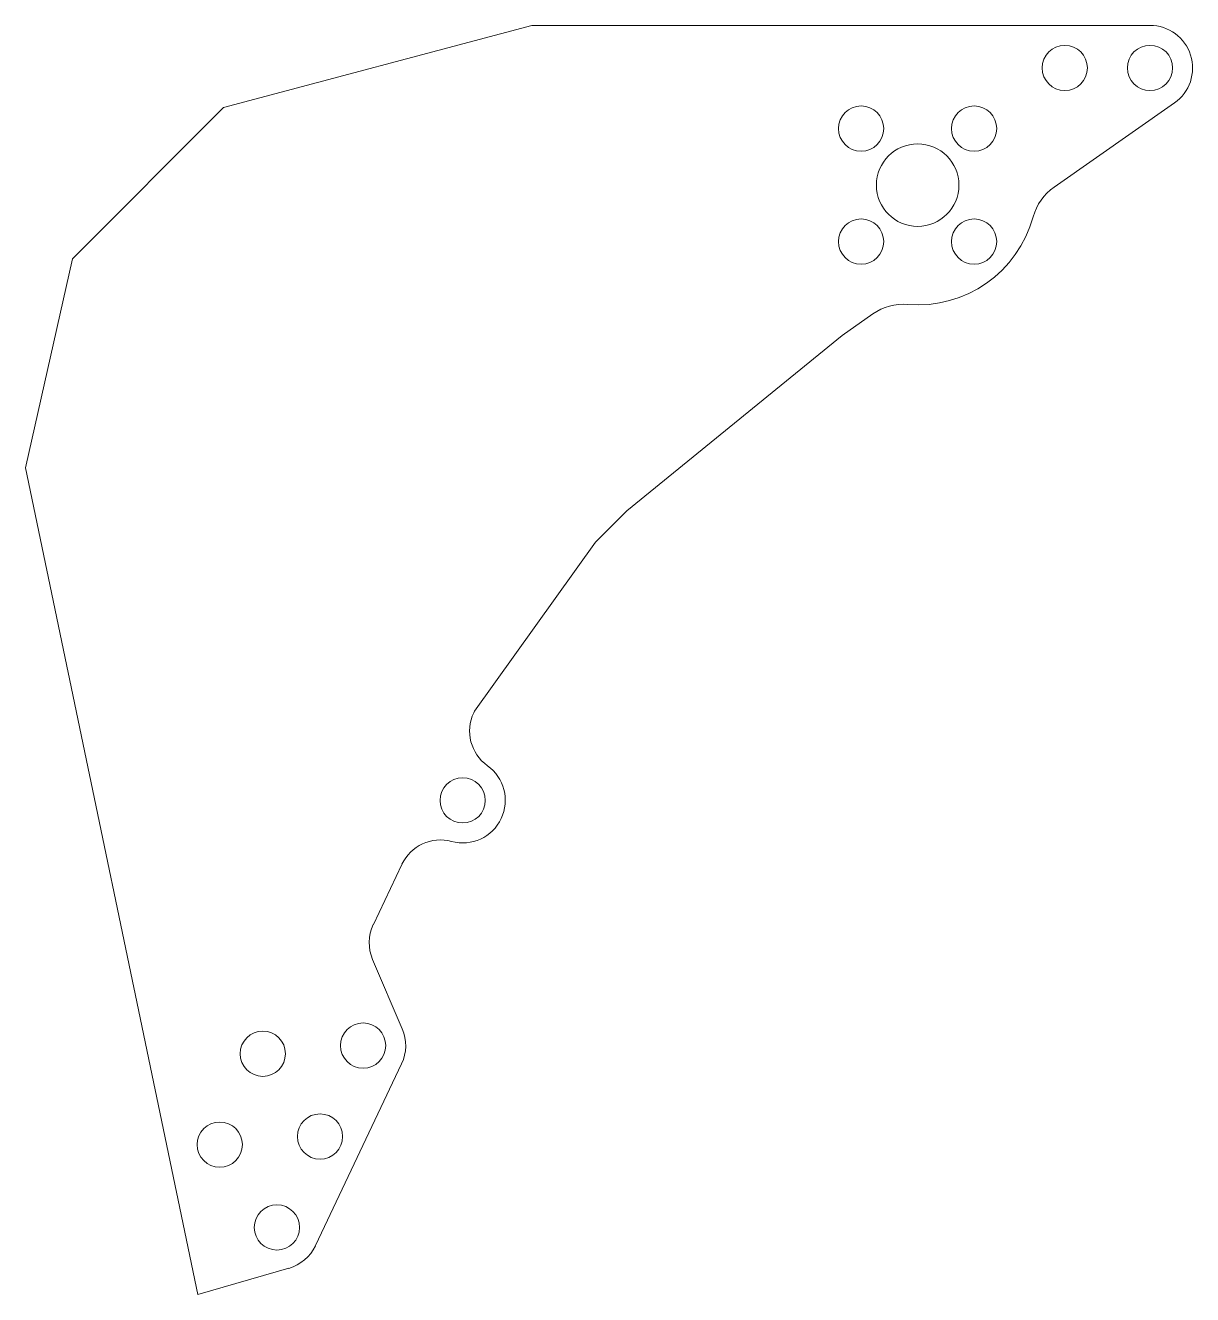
# Model space of a CAD drawing. Header units: millimetres. Extents: x 5 to 224, y 7 to 246.
import ezdxf

# ---------------------------------------------------------------- set-up
doc = ezdxf.new("R2010")
doc.units = ezdxf.units.MM

msp = doc.modelspace()

# ---------------------------------------------------------------- linework, layer by layer
at = {"color": 7, "linetype": 'Continuous', "lineweight": 15}
for p, q in [((99.83, 245.79), (41.96, 230.35)), ((215.88, 245.79), (99.83, 245.79)), ((41.96, 230.35), (13.56, 201.95)), ((197.87, 215.42), (220.47, 231.24)), ((13.56, 201.95), (4.75, 162.7)), ((158.07, 187.55), (163.85, 191.59)), ((117.68, 154.64), (158.07, 187.55)), ((4.75, 162.7), (37.14, 7.39)), ((111.75, 148.71), (117.68, 154.64)), ((89.06, 116.98), (111.75, 148.71)), ((88.91, 116.67), (89.06, 116.98)), ((70.07, 76.9), (75.43, 88.21)), ((75.51, 57.31), (69.94, 70.33)), ((59.2, 16.59), (75.38, 50.74)), ((37.14, 7.39), (54.2, 12.33))]:
    msp.add_line(p, q, dxfattribs=at)
for centre, radius in [((199.88, 237.79), 4.25), ((215.88, 237.79), 4.25), ((161.65, 226.4), 4.25), ((182.86, 226.4), 4.25), ((172.26, 215.79), 7.75), ((161.65, 205.18), 4.25), ((182.86, 205.18), 4.25), ((86.84, 100.23), 4.25), ((68.15, 54.17), 4.25), ((49.32, 52.64), 4.25), ((60.06, 37.09), 4.25), ((41.23, 35.56), 4.25), ((51.97, 20.01), 4.25)]:
    msp.add_circle(centre, radius, dxfattribs=at)
for centre, radius, start, end in [((215.88, 237.79), 8, 305, 90), ((203.61, 207.22), 10, 125, 164.717), ((172.26, 215.79), 22.5, 265.283, 344.717), ((169.58, 183.4), 10, 85.283, 125), ((96.14, 113.25), 8, 154.6523, 234.4515), ((86.84, 100.23), 8, 254.8531, 54.4515), ((82.66, 84.79), 8, 74.8531, 154.6523), ((77.29, 73.47), 8, 154.6523, 203.159), ((68.15, 54.17), 8, 334.6523, 23.159), ((51.97, 20.01), 8, 286.1456, 334.6523)]:
    msp.add_arc(centre, radius, start, end, dxfattribs=at)

doc.saveas('drawing.dxf')
